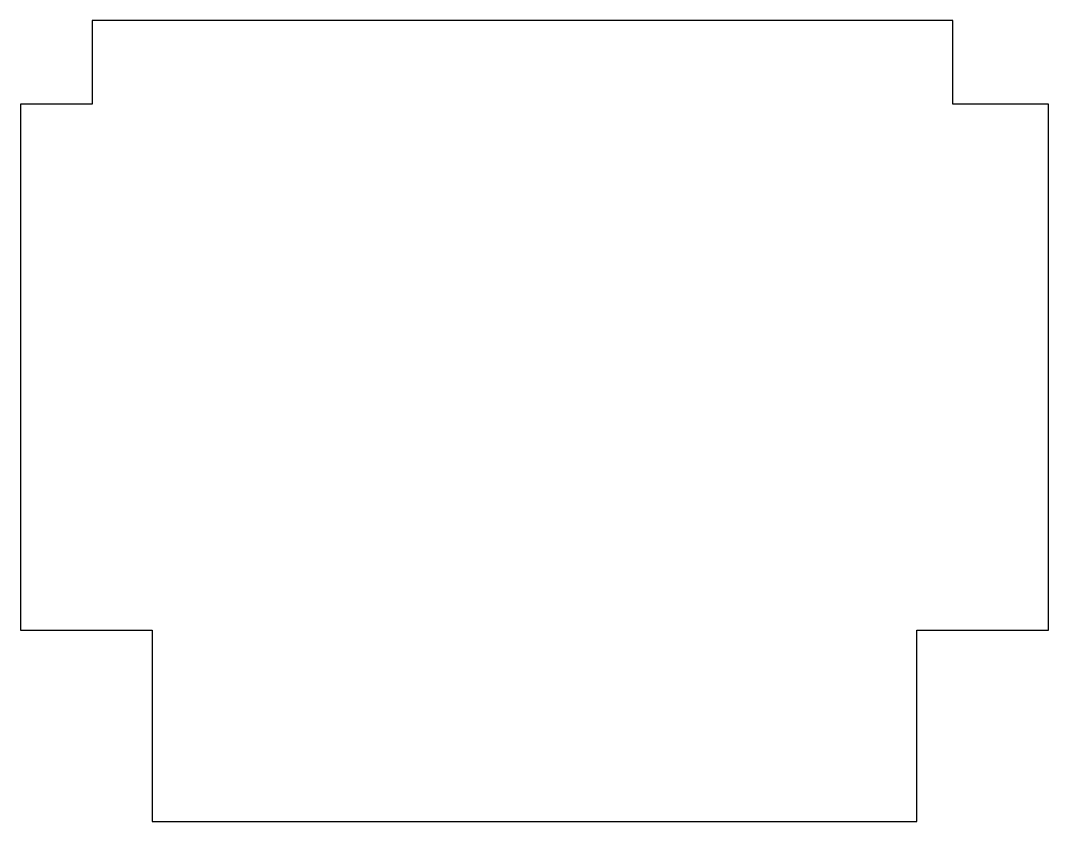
# Model space of a CAD drawing. Header units: millimetres. Extents: x 0 to 43, y 0 to 33.5.
import ezdxf

# ---------------------------------------------------------------- set-up
doc = ezdxf.new("R2010")
doc.units = ezdxf.units.MM

msp = doc.modelspace()

# ---------------------------------------------------------------- linework, layer by layer
for p, q in [((39, 33.5), (3, 33.5)), ((3, 33.5), (3, 30)), ((39, 30), (39, 33.5)), ((3, 30), (0, 30)), ((0, 30), (0, 8)), ((43, 30), (39, 30)), ((43, 8), (43, 30)), ((0, 8), (5.5, 8)), ((5.5, 8), (5.5, 0)), ((37.5, 0), (37.5, 8)), ((37.5, 8), (43, 8)), ((5.5, 0), (37.5, 0))]:
    msp.add_line(p, q)

doc.saveas('drawing.dxf')
